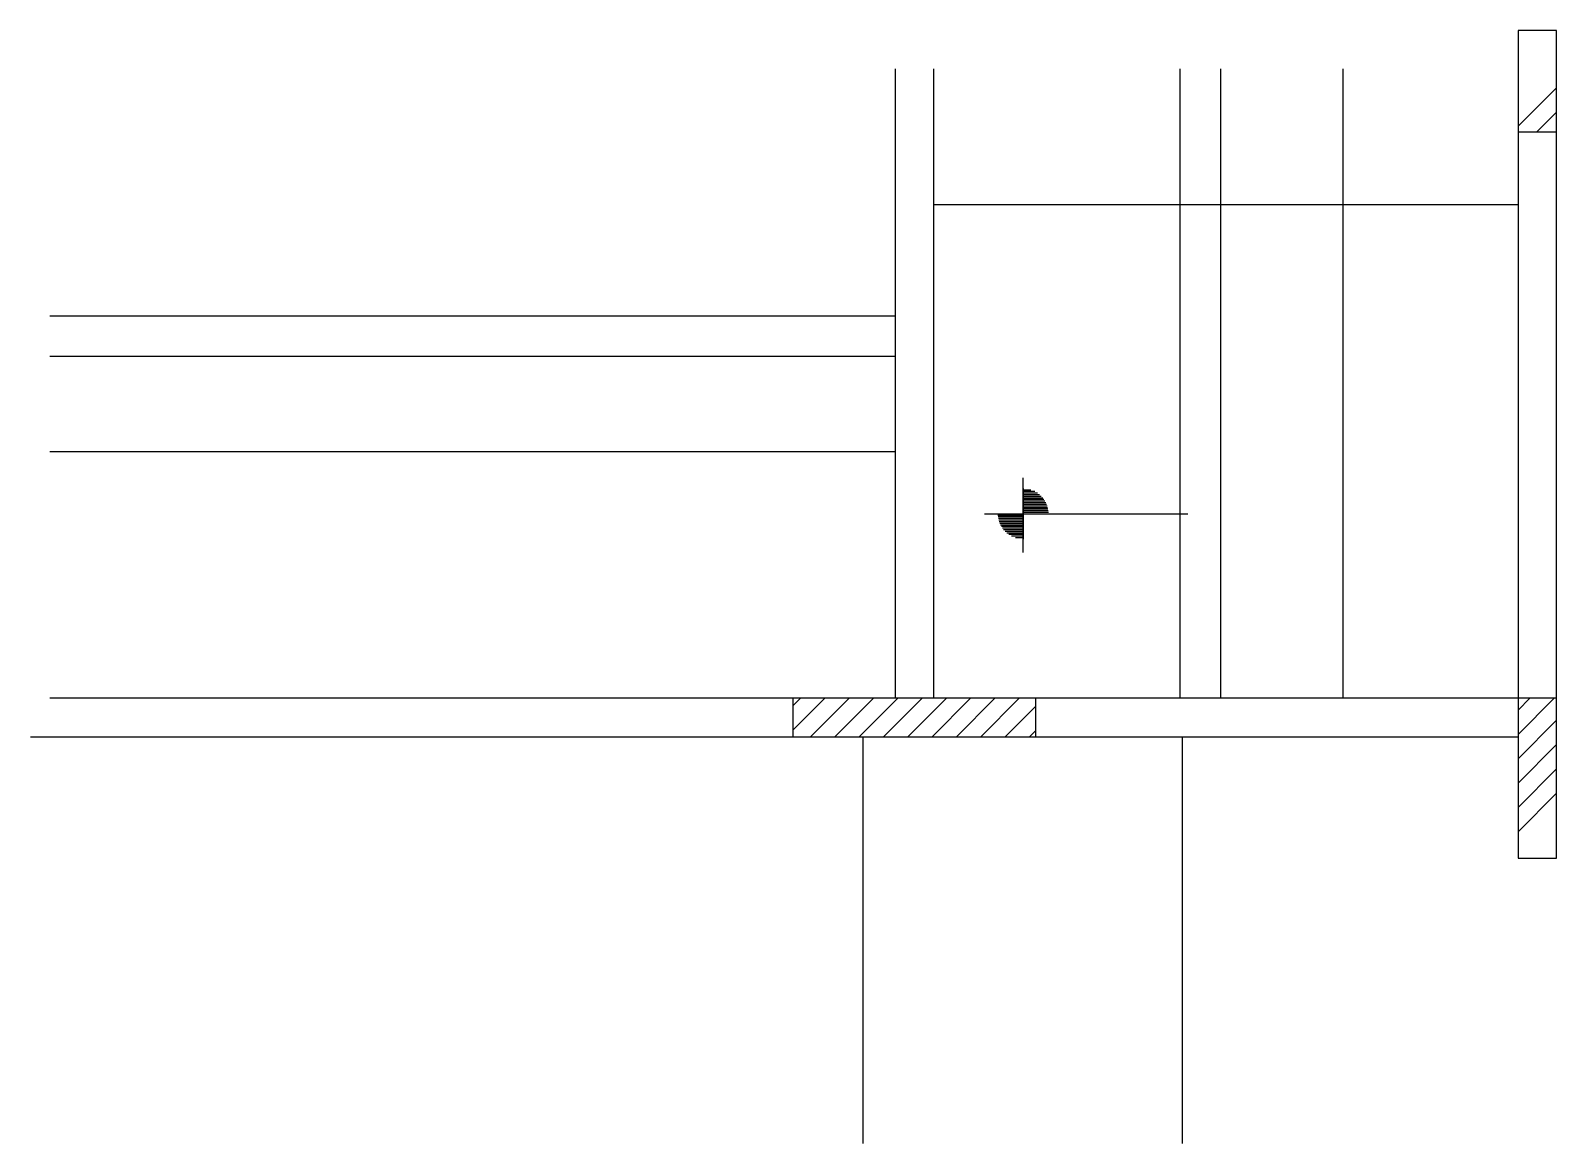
# Model space of a CAD drawing. Header units: metres. Extents: x 6227 to 6982, y 2967 to 3517.
import ezdxf

# ---------------------------------------------------------------- set-up
doc = ezdxf.new("R2010")
doc.units = ezdxf.units.M
for name, color, linetype in [('3', 7, 'Continuous'), ('7', 7, 'Continuous'), ('Painéis', 7, 'Continuous')]:
    doc.layers.add(name, color=color, linetype=linetype)

msp = doc.modelspace()

# ---------------------------------------------------------------- linework, layer by layer
at = {"layer": '3', "color": 7, "lineweight": 25}
for p, q in [((6654.72, 3497.94), (6654.72, 3186.94)), ((6673.72, 3497.94), (6673.72, 3186.94)), ((6962.72, 3469.63), (6981.72, 3488.63)), ((6972.06, 3466.94), (6981.72, 3476.61)), ((6718.03, 3259.02), (6718.03, 3295.88)), ((6718.03, 3290.63), (6718.03, 3265.63)), ((6718.03, 3290.02), (6721.88, 3290.02)), ((6718.03, 3289.23), (6723.78, 3289.23)), ((6718.03, 3288.44), (6725.1, 3288.44)), ((6718.03, 3287.64), (6726.14, 3287.64)), ((6718.03, 3286.85), (6726.99, 3286.85)), ((6718.03, 3286.06), (6727.7, 3286.06)), ((6718.03, 3285.27), (6728.3, 3285.27)), ((6718.03, 3284.47), (6728.8, 3284.47)), ((6718.03, 3283.68), (6729.23, 3283.68)), ((6718.03, 3282.89), (6729.59, 3282.89)), ((6718.03, 3282.09), (6729.89, 3282.09)), ((6698.98, 3278.13), (6799.37, 3278.13)), ((6705.53, 3278.13), (6730.53, 3278.13)), ((6718.03, 3277.34), (6705.53, 3277.34)), ((6718.03, 3276.54), (6705.63, 3276.54)), ((6718.03, 3275.75), (6705.76, 3275.75)), ((6718.03, 3274.96), (6705.94, 3274.96)), ((6718.03, 3281.3), (6730.12, 3281.3)), ((6718.03, 3280.51), (6730.3, 3280.51)), ((6718.03, 3279.72), (6730.43, 3279.72)), ((6718.03, 3278.92), (6730.53, 3278.92)), ((6718.03, 3274.17), (6706.18, 3274.17)), ((6718.03, 3273.37), (6706.47, 3273.37)), ((6718.03, 3272.58), (6706.83, 3272.58)), ((6718.03, 3271.79), (6707.26, 3271.79)), ((6718.03, 3270.99), (6707.77, 3270.99)), ((6718.03, 3270.2), (6708.37, 3270.2)), ((6718.03, 3269.41), (6709.08, 3269.41)), ((6718.03, 3268.62), (6709.93, 3268.62)), ((6718.03, 3267.82), (6710.96, 3267.82)), ((6718.03, 3267.03), (6712.28, 3267.03)), ((6718.03, 3266.24), (6714.18, 3266.24)), ((6604.22, 3171.23), (6619.93, 3186.94)), ((6604.22, 3183.25), (6607.91, 3186.94)), ((6612.95, 3167.94), (6631.95, 3186.94)), ((6624.97, 3167.94), (6643.97, 3186.94)), ((6636.99, 3167.94), (6655.99, 3186.94)), ((6649.02, 3167.94), (6668.02, 3186.94)), ((6661.04, 3167.94), (6680.04, 3186.94)), ((6673.06, 3167.94), (6692.06, 3186.94)), ((6685.08, 3167.94), (6704.08, 3186.94)), ((6697.1, 3167.94), (6716.1, 3186.94)), ((6962.72, 3169.11), (6980.56, 3186.94)), ((6962.72, 3181.13), (6968.54, 3186.94)), ((6709.12, 3167.94), (6724.22, 3183.04)), ((6721.14, 3167.94), (6724.22, 3171.02)), ((6962.72, 3157.09), (6981.72, 3176.09)), ((6962.72, 3145.06), (6981.72, 3164.06)), ((6962.72, 3133.04), (6981.72, 3152.04)), ((6962.72, 3121.02), (6981.72, 3140.02))]:
    msp.add_line(p, q, dxfattribs=at)
for points in [[(6962.72, 3466.94), (6962.72, 3186.94)], [(6981.72, 3186.94), (6981.72, 3466.94)], [(6604.22, 3186.94), (6236.72, 3186.94)], [(6962.72, 3186.94), (6724.22, 3186.94)], [(6227.22, 3167.94), (6604.22, 3167.94)], [(6724.22, 3167.94), (6962.72, 3167.94)]]:
    msp.add_lwpolyline(points, dxfattribs=at)
at = {"layer": '7', "color": 7, "lineweight": 25}
for points in [[(6962.72, 3466.94), (6981.72, 3466.94), (6981.72, 3516.94), (6962.72, 3516.94), (6962.72, 3466.94)], [(6604.22, 3167.94), (6724.22, 3167.94), (6724.22, 3186.94), (6604.22, 3186.94), (6604.22, 3167.94)], [(6962.72, 3107.94), (6981.72, 3107.94), (6981.72, 3186.94), (6962.72, 3186.94), (6962.72, 3107.94)]]:
    msp.add_lwpolyline(points, dxfattribs=at)
at = {"layer": 'Painéis', "color": 7, "lineweight": 25}
for p, q in [((6795.72, 3186.94), (6795.72, 3497.94)), ((6815.72, 3186.94), (6815.72, 3497.94)), ((6876.22, 3186.94), (6876.22, 3497.94)), ((6673.72, 3430.94), (6962.72, 3430.94)), ((6236.72, 3375.94), (6654.72, 3375.94)), ((6236.72, 3355.94), (6654.72, 3355.94)), ((6236.72, 3308.94), (6654.72, 3308.94)), ((6638.72, 3167.94), (6638.72, 2966.94)), ((6796.72, 3167.94), (6796.72, 2966.94))]:
    msp.add_line(p, q, dxfattribs=at)

doc.saveas('drawing.dxf')
